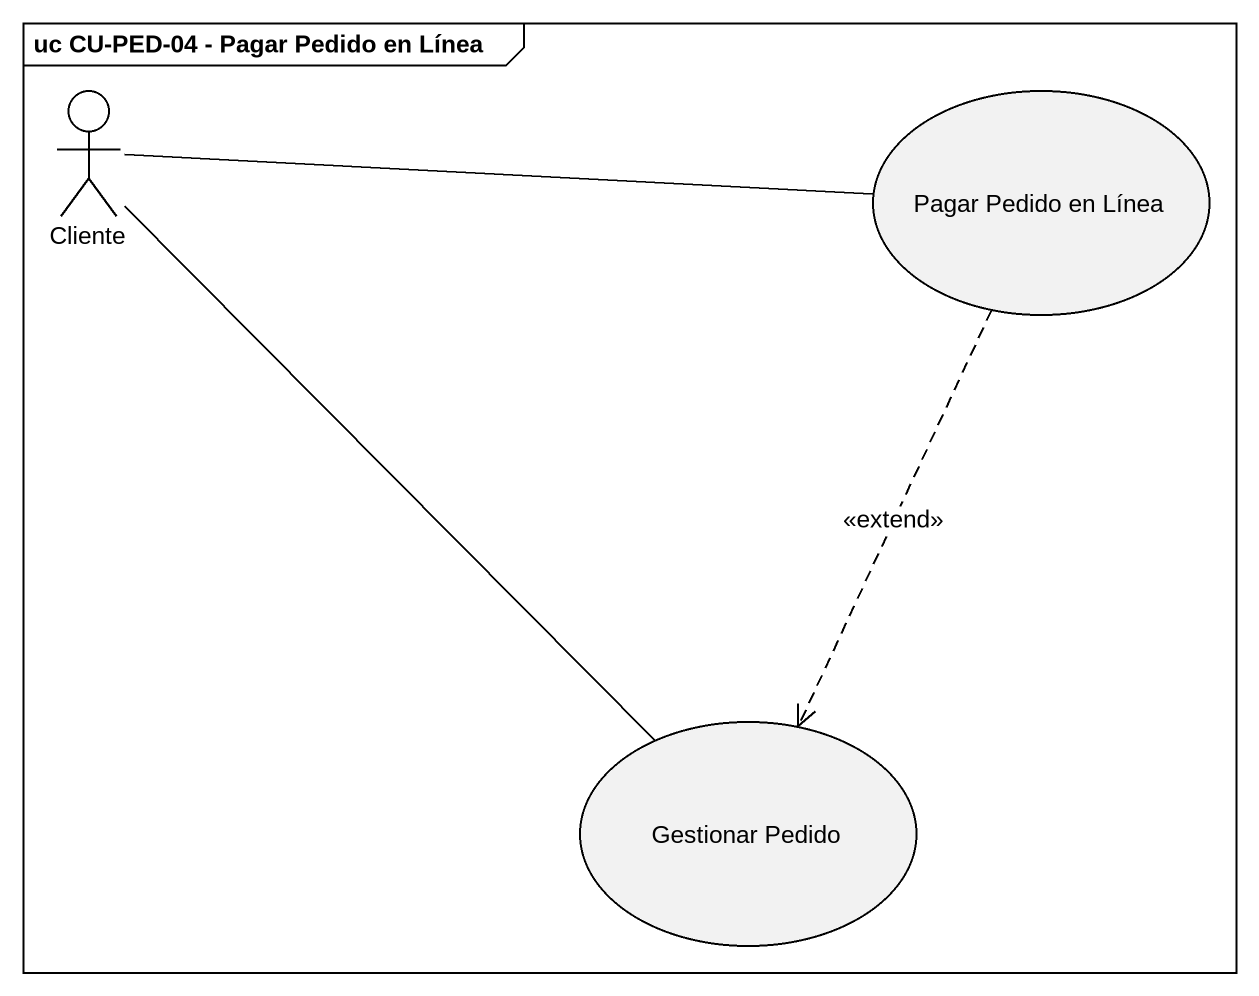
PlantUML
@startuml
mainframe uc CU-PED-04 - Pagar Pedido en Línea
actor Cliente
usecase "Pagar Pedido en Línea" as Pagar_Pedido_en_Línea
usecase "Gestionar Pedido" as Gestionar_Pedido
Cliente -right- Pagar_Pedido_en_Línea
Cliente -- Gestionar_Pedido
Pagar_Pedido_en_Línea ..> Gestionar_Pedido : <<extend>>
@enduml
